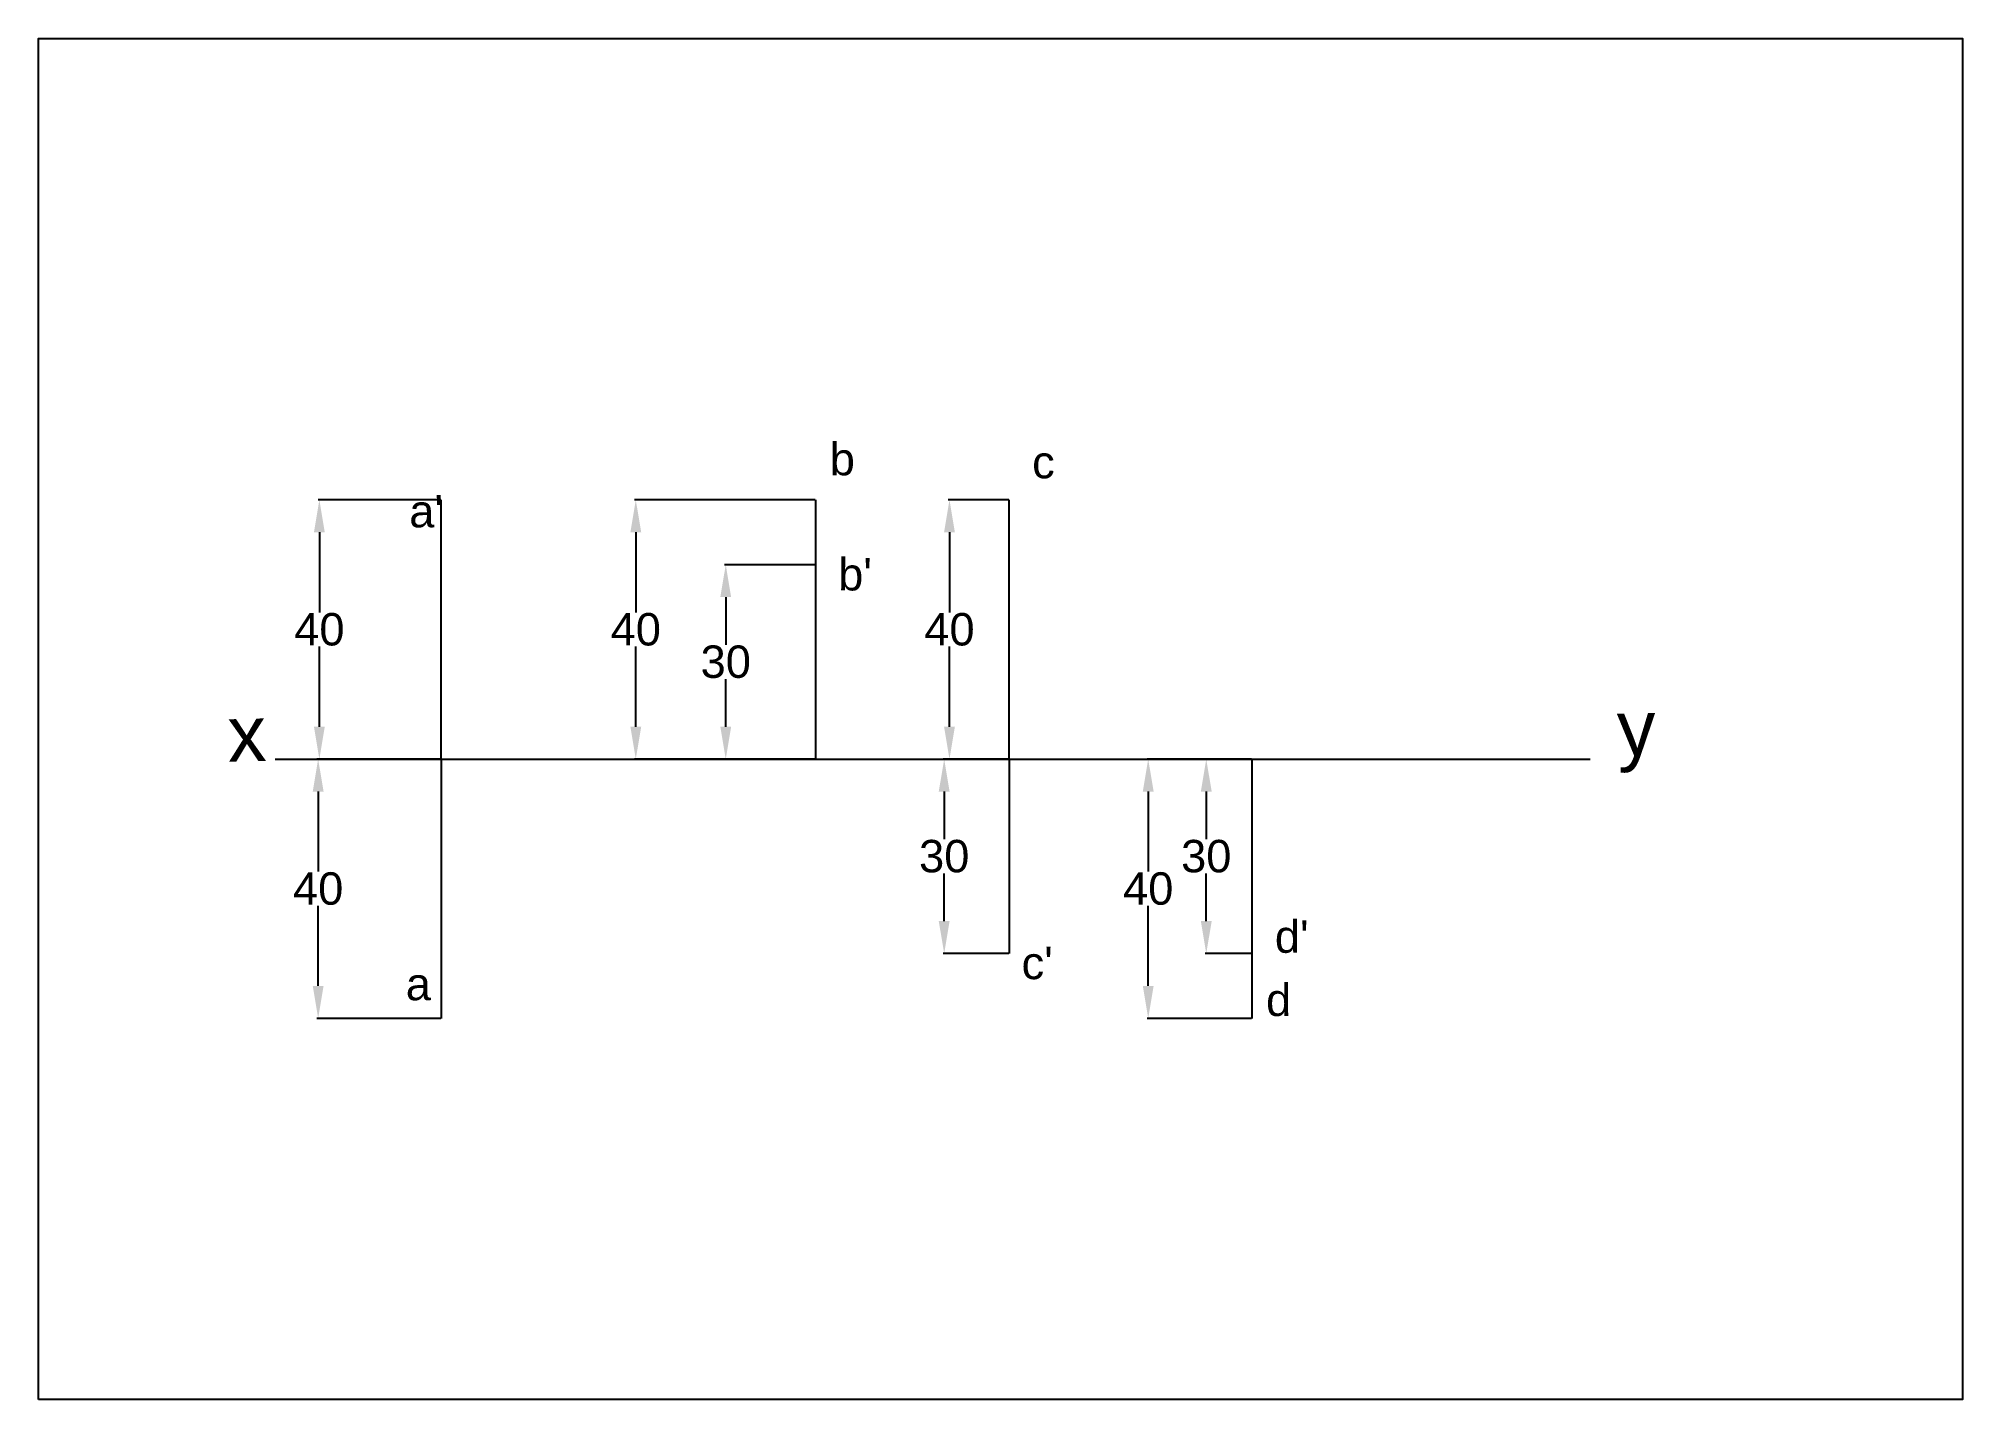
# Model space of a CAD drawing. Header units: millimetres. Extents: x 0 to 297, y 0 to 210.
import ezdxf

# ---------------------------------------------------------------- set-up
doc = ezdxf.new("R2010")
doc.units = ezdxf.units.MM
doc.header["$MEASUREMENT"] = 0
doc.styles.get("Standard").update_dxf_attribs({"font": 'arial.ttf'})
doc.dimstyles.get("Standard").update_dxf_attribs({"dimtxt": 5, "dimasz": 5, "dimexe": 0.18, "dimexo": 0.0625, "dimgap": 0.09, "dimtad": 0, "dimtih": 1, "dimtoh": 1, "dimdec": 0, "dimzin": 0, "dimdsep": 46, "dimtxsty": 'Standard', "dimcen": 0.09, "dimadec": 0, "dimazin": 0, "dimtfac": 1, "dimtdec": 0, "dimtofl": 0, "dimtmove": 0, "dimatfit": 3, "dimfxl": 1, "dimtolj": 1, "dimtzin": 0, "dimarcsym": 0})

# ---------------------------------------------------------------- blocks, each defined once
blk = doc.blocks.new('*D2')
at = {"color": 0, "lineweight": -2, "transparency": 16777216}
for p, q in [((62.12, 138.81), (43.18, 138.81)), ((43.36, 133.81), (43.36, 121.45)), ((43.36, 103.81), (43.36, 116.17)), ((62.12, 98.81), (43.18, 98.81))]:
    blk.add_line(p, q, dxfattribs=at)
at = {"color": 0, "transparency": 16777216}
for points in [[(42.52, 133.81), (44.19, 133.81), (43.36, 138.81)], [(42.52, 103.81), (44.19, 103.81), (43.36, 98.81)]]:
    blk.add_solid(points, dxfattribs=at)
at = {"layer": 'Defpoints', "color": 0, "transparency": 16777216}
for p in [(43.36, 138.81), (62.18, 138.81), (62.18, 98.81)]:
    blk.add_point(p, dxfattribs=at)
at = {"color": 0, "transparency": 16777216, "insert": (43.36, 118.81), "char_height": 5, "attachment_point": 5}
blk.add_mtext('\\A1;40', dxfattribs=at)
blk = doc.blocks.new('*D3')
at = {"color": 0, "lineweight": -2, "transparency": 16777216}
for p, q in [((62.12, 98.81), (42.99, 98.81)), ((43.17, 93.81), (43.17, 81.45)), ((43.17, 63.81), (43.17, 76.17)), ((62.12, 58.81), (42.99, 58.81))]:
    blk.add_line(p, q, dxfattribs=at)
at = {"color": 0, "transparency": 16777216}
for points in [[(42.34, 93.81), (44.01, 93.81), (43.17, 98.81)], [(42.34, 63.81), (44.01, 63.81), (43.17, 58.81)]]:
    blk.add_solid(points, dxfattribs=at)
at = {"layer": 'Defpoints', "color": 0, "transparency": 16777216}
for p in [(62.18, 98.81), (43.17, 58.81), (62.18, 58.81)]:
    blk.add_point(p, dxfattribs=at)
at = {"color": 0, "transparency": 16777216, "insert": (43.17, 78.81), "char_height": 5, "attachment_point": 5}
blk.add_mtext('\\A1;40', dxfattribs=at)
blk = doc.blocks.new('*D4')
at = {"color": 0, "lineweight": -2, "transparency": 16777216}
for p, q in [((119.91, 138.81), (92.02, 138.81)), ((92.2, 133.81), (92.2, 121.45)), ((92.2, 103.81), (92.2, 116.17)), ((119.91, 98.81), (92.02, 98.81))]:
    blk.add_line(p, q, dxfattribs=at)
at = {"color": 0, "transparency": 16777216}
for points in [[(91.37, 133.81), (93.04, 133.81), (92.2, 138.81)], [(91.37, 103.81), (93.04, 103.81), (92.2, 98.81)]]:
    blk.add_solid(points, dxfattribs=at)
at = {"layer": 'Defpoints', "color": 0, "transparency": 16777216}
for p in [(92.2, 138.81), (119.97, 138.81), (119.97, 98.81)]:
    blk.add_point(p, dxfattribs=at)
at = {"color": 0, "transparency": 16777216, "insert": (92.2, 118.81), "char_height": 5, "attachment_point": 5}
blk.add_mtext('\\A1;40', dxfattribs=at)
blk = doc.blocks.new('*D5')
at = {"color": 0, "lineweight": -2, "transparency": 16777216}
for p, q in [((119.91, 128.81), (105.91, 128.81)), ((106.09, 123.81), (106.09, 116.46)), ((106.09, 103.81), (106.09, 111.17)), ((119.91, 98.81), (105.91, 98.81))]:
    blk.add_line(p, q, dxfattribs=at)
at = {"color": 0, "transparency": 16777216}
for points in [[(105.25, 123.81), (106.92, 123.81), (106.09, 128.81)], [(105.25, 103.81), (106.92, 103.81), (106.09, 98.81)]]:
    blk.add_solid(points, dxfattribs=at)
at = {"layer": 'Defpoints', "color": 0, "transparency": 16777216}
for p in [(106.09, 128.81), (119.97, 128.81), (119.97, 98.81)]:
    blk.add_point(p, dxfattribs=at)
at = {"color": 0, "transparency": 16777216, "insert": (106.09, 113.81), "char_height": 5, "attachment_point": 5}
blk.add_mtext('\\A1;30', dxfattribs=at)
blk = doc.blocks.new('*D6')
at = {"color": 0, "lineweight": -2, "transparency": 16777216}
for p, q in [((149.79, 138.81), (140.44, 138.81)), ((140.62, 133.81), (140.62, 121.45)), ((140.62, 103.81), (140.62, 116.17)), ((149.79, 98.81), (140.44, 98.81))]:
    blk.add_line(p, q, dxfattribs=at)
at = {"color": 0, "transparency": 16777216}
for points in [[(139.79, 133.81), (141.46, 133.81), (140.62, 138.81)], [(139.79, 103.81), (141.46, 103.81), (140.62, 98.81)]]:
    blk.add_solid(points, dxfattribs=at)
at = {"layer": 'Defpoints', "color": 0, "transparency": 16777216}
for p in [(140.62, 138.81), (149.85, 138.81), (149.85, 98.81)]:
    blk.add_point(p, dxfattribs=at)
at = {"color": 0, "transparency": 16777216, "insert": (140.62, 118.81), "char_height": 5, "attachment_point": 5}
blk.add_mtext('\\A1;40', dxfattribs=at)
blk = doc.blocks.new('*D7')
at = {"color": 0, "lineweight": -2, "transparency": 16777216}
for p, q in [((149.79, 98.81), (139.63, 98.81)), ((139.81, 93.81), (139.81, 86.46)), ((139.81, 73.81), (139.81, 81.17)), ((149.79, 68.81), (139.63, 68.81))]:
    blk.add_line(p, q, dxfattribs=at)
at = {"color": 0, "transparency": 16777216}
for points in [[(138.97, 93.81), (140.64, 93.81), (139.81, 98.81)], [(138.97, 73.81), (140.64, 73.81), (139.81, 68.81)]]:
    blk.add_solid(points, dxfattribs=at)
at = {"layer": 'Defpoints', "color": 0, "transparency": 16777216}
for p in [(149.85, 98.81), (139.81, 68.81), (149.85, 68.81)]:
    blk.add_point(p, dxfattribs=at)
at = {"color": 0, "transparency": 16777216, "insert": (139.81, 83.81), "char_height": 5, "attachment_point": 5}
blk.add_mtext('\\A1;30', dxfattribs=at)
blk = doc.blocks.new('*D8')
at = {"color": 0, "lineweight": -2, "transparency": 16777216}
for p, q in [((187.26, 98.81), (171.12, 98.81)), ((171.3, 93.81), (171.3, 81.45)), ((171.3, 63.81), (171.3, 76.17)), ((187.26, 58.81), (171.12, 58.81))]:
    blk.add_line(p, q, dxfattribs=at)
at = {"color": 0, "transparency": 16777216}
for points in [[(170.47, 93.81), (172.14, 93.81), (171.3, 98.81)], [(170.47, 63.81), (172.14, 63.81), (171.3, 58.81)]]:
    blk.add_solid(points, dxfattribs=at)
at = {"layer": 'Defpoints', "color": 0, "transparency": 16777216}
for p in [(187.32, 98.81), (171.3, 58.81), (187.32, 58.81)]:
    blk.add_point(p, dxfattribs=at)
at = {"color": 0, "transparency": 16777216, "insert": (171.3, 78.81), "char_height": 5, "attachment_point": 5}
blk.add_mtext('\\A1;40', dxfattribs=at)
blk = doc.blocks.new('*D9')
at = {"color": 0, "lineweight": -2, "transparency": 16777216}
for p, q in [((187.26, 98.81), (180.08, 98.81)), ((180.26, 93.81), (180.26, 86.46)), ((180.26, 73.81), (180.26, 81.17)), ((187.26, 68.81), (180.08, 68.81))]:
    blk.add_line(p, q, dxfattribs=at)
at = {"color": 0, "transparency": 16777216}
for points in [[(179.43, 93.81), (181.1, 93.81), (180.26, 98.81)], [(179.43, 73.81), (181.1, 73.81), (180.26, 68.81)]]:
    blk.add_solid(points, dxfattribs=at)
at = {"layer": 'Defpoints', "color": 0, "transparency": 16777216}
for p in [(187.32, 98.81), (180.26, 68.81), (187.32, 68.81)]:
    blk.add_point(p, dxfattribs=at)
at = {"color": 0, "transparency": 16777216, "insert": (180.26, 83.81), "char_height": 5, "attachment_point": 5}
blk.add_mtext('\\A1;30', dxfattribs=at)

msp = doc.modelspace()

# ---------------------------------------------------------------- linework, layer by layer
for p, q in [((62.18, 98.81), (62.18, 138.81)), ((119.97, 98.81), (119.97, 138.81)), ((149.85, 98.81), (149.85, 138.81)), ((119.97, 98.81), (119.97, 128.81)), ((36.54, 98.81), (239.52, 98.81)), ((62.18, 98.81), (62.18, 58.81)), ((149.85, 98.81), (149.85, 68.81)), ((187.32, 98.81), (187.32, 58.81))]:
    msp.add_line(p, q)
msp.add_lwpolyline([(0, 0), (0, 210), (297, 210), (297, 0), (0, 0)], close=True)

# ---------------------------------------------------------------- texts
for s, p in [('b', (122.14, 142.61)), ('c', (153.38, 142.14)), ("a'", (57.23, 134.57)), ("b'", (123.44, 124.84)), ("d'", (190.85, 68.93)), ("c'", (151.75, 64.86)), ('a', (56.7, 61.61)), ('d', (189.49, 59.17))]:
    msp.add_text(s, height=5).set_placement(p)
for s, p in [('x', (29.28, 98.39)), ('y', (243.79, 99.24))]:
    msp.add_text(s, height=8.54, rotation=1.5).set_placement(p)

# ---------------------------------------------------------------- dimensions: what is measured, and where the dimension line sits
for base, p1, p2, picture, middle in [((43.36, 138.81), (62.18, 98.81), (62.18, 138.81), '*D2', (43.36, 118.81)), ((92.2, 138.81), (119.97, 98.81), (119.97, 138.81), '*D4', (92.2, 118.81)), ((140.62, 138.81), (149.85, 98.81), (149.85, 138.81), '*D6', (140.62, 118.81)), ((106.09, 128.81), (119.97, 98.81), (119.97, 128.81), '*D5', (106.09, 113.81)), ((43.17, 58.81), (62.18, 98.81), (62.18, 58.81), '*D3', (43.17, 78.81)), ((139.81, 68.81), (149.85, 98.81), (149.85, 68.81), '*D7', (139.81, 83.81)), ((171.3, 58.81), (187.32, 98.81), (187.32, 58.81), '*D8', (171.3, 78.81)), ((180.26, 68.81), (187.32, 98.81), (187.32, 68.81), '*D9', (180.26, 83.81))]:
    dim = msp.add_linear_dim(base=base, p1=p1, p2=p2, angle=90, dimstyle='Standard')
    dim.commit()
    dim.dimension.update_dxf_attribs({"geometry": picture, "text_midpoint": middle})

doc.saveas('drawing.dxf')
